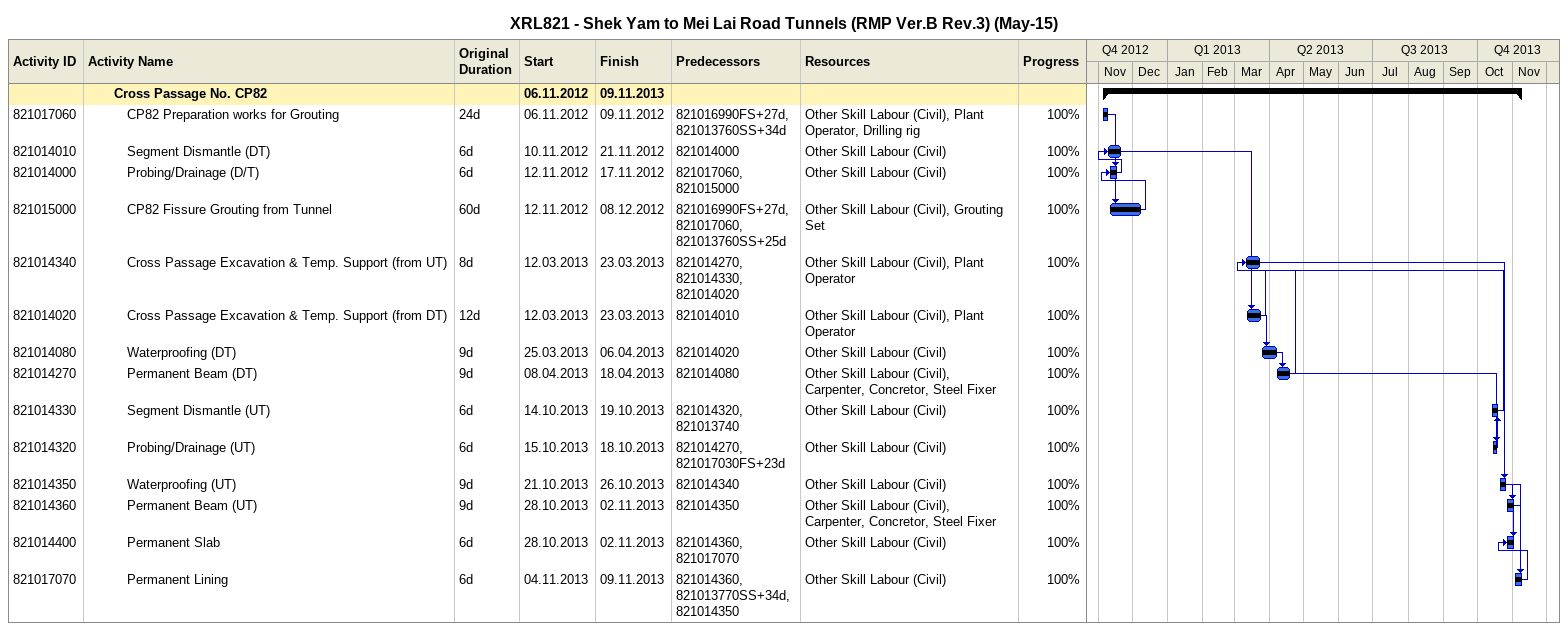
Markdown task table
XRL821 - Shek Yam to Mei Lai Road Tunnels (RMP Ver.B Rev.3) (May-15)

| ID | Level | Task | Original duration | Start | Finish | Predecessors | Resources | % complete |
|---|---|---|---|---|---|---|---|---|
|  | 3 | **Cross Passage No. CP82** |  | 2012-11-06 | 2013-11-09 |  |  |  |
| 821017060 | 4 | CP82 Preparation works for Grouting | 24d | 2012-11-06 | 2012-11-09 | 821016990FS+27d, 821013760SS+34d | Other Skill Labour (Civil), Plant Operator, Drilling rig | 100 |
| 821014010 | 4 | Segment Dismantle (DT) | 6d | 2012-11-10 | 2012-11-21 | 821014000 | Other Skill Labour (Civil) | 100 |
| 821014000 | 4 | Probing/Drainage (D/T) | 6d | 2012-11-12 | 2012-11-17 | 821017060, 821015000 | Other Skill Labour (Civil) | 100 |
| 821015000 | 4 | CP82 Fissure Grouting from Tunnel | 60d | 2012-11-12 | 2012-12-08 | 821016990FS+27d, 821017060, 821013760SS+25d | Other Skill Labour (Civil), Grouting Set | 100 |
| 821014340 | 4 | Cross Passage Excavation & Temp. Support (from UT) | 8d | 2013-03-12 | 2013-03-23 | 821014270, 821014330, 821014020 | Other Skill Labour (Civil), Plant Operator | 100 |
| 821014020 | 4 | Cross Passage Excavation & Temp. Support (from DT) | 12d | 2013-03-12 | 2013-03-23 | 821014010 | Other Skill Labour (Civil), Plant Operator | 100 |
| 821014080 | 4 | Waterproofing (DT) | 9d | 2013-03-25 | 2013-04-06 | 821014020 | Other Skill Labour (Civil) | 100 |
| 821014270 | 4 | Permanent Beam (DT) | 9d | 2013-04-08 | 2013-04-18 | 821014080 | Other Skill Labour (Civil), Carpenter, Concretor, Steel Fixer | 100 |
| 821014330 | 4 | Segment Dismantle (UT) | 6d | 2013-10-14 | 2013-10-19 | 821014320, 821013740 | Other Skill Labour (Civil) | 100 |
| 821014320 | 4 | Probing/Drainage (UT) | 6d | 2013-10-15 | 2013-10-18 | 821014270, 821017030FS+23d | Other Skill Labour (Civil) | 100 |
| 821014350 | 4 | Waterproofing (UT) | 9d | 2013-10-21 | 2013-10-26 | 821014340 | Other Skill Labour (Civil) | 100 |
| 821014360 | 4 | Permanent Beam (UT) | 9d | 2013-10-28 | 2013-11-02 | 821014350 | Other Skill Labour (Civil), Carpenter, Concretor, Steel Fixer | 100 |
| 821014400 | 4 | Permanent Slab | 6d | 2013-10-28 | 2013-11-02 | 821014360, 821017070 | Other Skill Labour (Civil) | 100 |
| 821017070 | 4 | Permanent Lining | 6d | 2013-11-04 | 2013-11-09 | 821014360, 821013770SS+34d, 821014350 | Other Skill Labour (Civil) | 100 |
